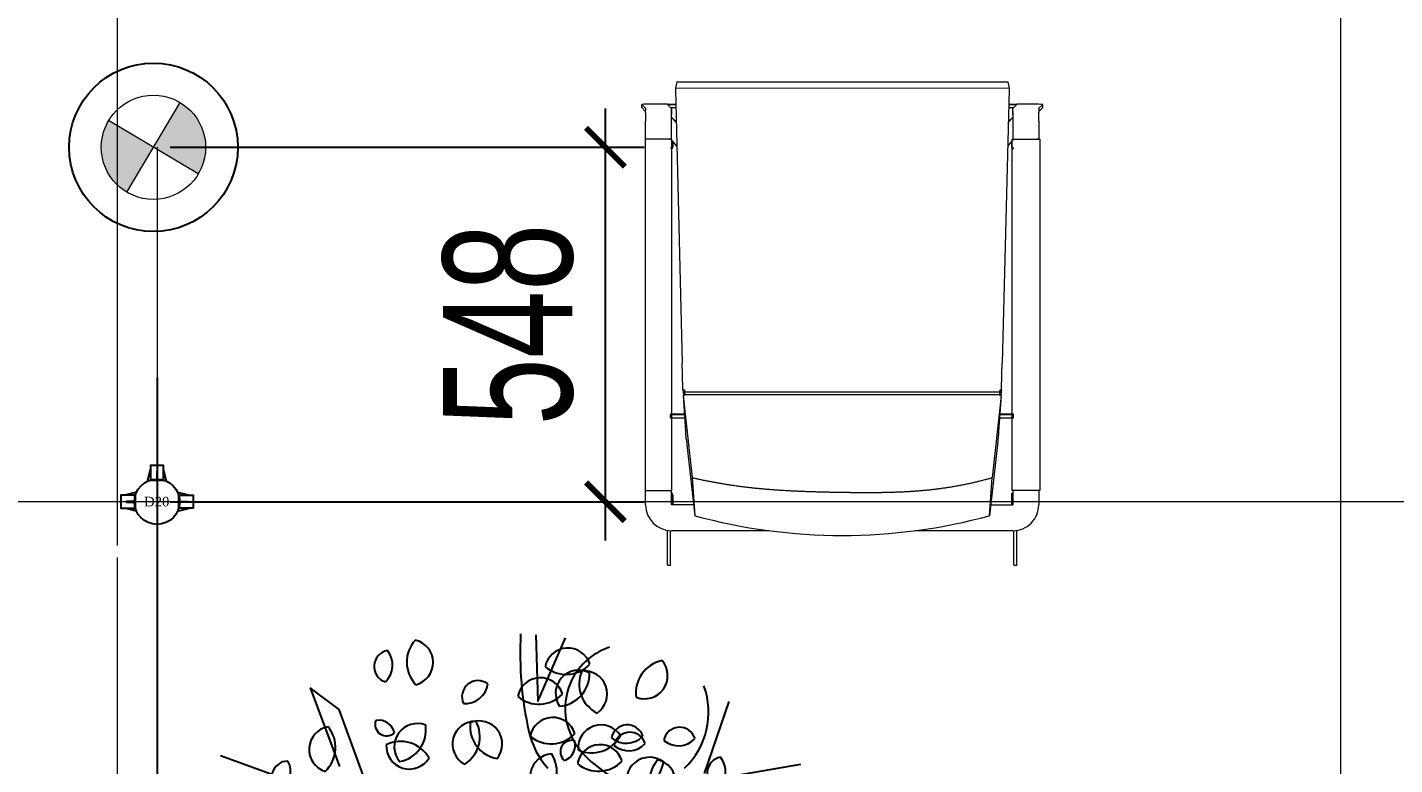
# Model space of a CAD drawing. Header units: millimetres. Extents: x -343543 to 400519, y -115663 to 104219.
# Drawn here: x -157672 to -155558, y 1499 to 2640 of the extents above; entities that cross this region are included whole.
import ezdxf
from ezdxf.xclip import XClip

# ---------------------------------------------------------------- set-up
doc = ezdxf.new("R2010")
doc.units = ezdxf.units.MM
doc.header["$XCLIPFRAME"] = 0
doc.linetypes.add('XREF MAT BANG TUONG XAY$0$CENTER', pattern=[50.8, 31.75, -6.35, 6.35, -6.35])
doc.layers.get('0').update_dxf_attribs({"color": 231, "lineweight": 0})
doc.layers.get('DefPoints').update_dxf_attribs({"color": 191})
for name, color, linetype, lineweight in [('1-INNO-E-Emergency', 1, 'EME', 5), ('A-PATT', 252, 'Continuous', 9), ('A-SYMBOLS', 10, 'Continuous', 13), ('kata_dim', 231, 'Continuous', 0), ('SME-E-COND-LTG', 51, 'Continuous', 18), ('TEXT DIEN', 3, 'Continuous', 18), ('XREF MAT BANG TUONG XAY$0$01.Xref _MB T1$0$A-FURN', 8, 'Continuous', 5), ('XREF MAT BANG TUONG XAY$0$A-GRID', 8, 'XREF MAT BANG TUONG XAY$0$CENTER', 15)]:
    doc.layers.add(name, color=color, linetype=linetype, lineweight=lineweight)
doc.layers.add('XREF MAT BANG NOI THAT$0$FF-Plants', color=8, linetype='Continuous')
doc.layers.add('ống ghen', color=6, linetype='Continuous')
doc.styles.add('ROMANS1', font='vntimeh.shx', dxfattribs={"width": 0.8, "bigfont": 'bigfont.shx'})
doc.styles.add('ROMANSssss', font='vntimeh.shx', dxfattribs={"width": 0.7})
doc.styles.add('SM-DIMTEXT', font='SME.shx', dxfattribs={"width": 0.7})
doc.linetypes.add('EME', pattern='A,2463.214661,-165.6529,["E",ROMANSssss,S=300,R=360,X=0,Y=-153.361507],-321.423057,2528.257516', length=5478.548134)
doc.dimstyles.new('SDIM-100', dxfattribs={"dimscale": 100, "dimtxt": 2, "dimasz": 0.6, "dimexe": 0.6, "dimexo": 0.2, "dimgap": 0.5, "dimtad": 1, "dimdec": 0, "dimzin": 12, "dimtxsty": 'SM-DIMTEXT', "dimblk": 'ARCHTICK', "dimblk1": 'ARCHTICK', "dimblk2": 'ARCHTICK', "dimcen": 0.12, "dimdle": 0.6, "dimclrd": 7, "dimclre": 8, "dimadec": 0, "dimazin": 3, "dimtfac": 2, "dimtix": 1, "dimtmove": 1, "dimatfit": 3, "dimfxl": 1, "dimtzin": 0, "dimarcsym": 1})

# ---------------------------------------------------------------- blocks, each defined once
blk = doc.blocks.new('XREF MAT BANG TUONG XAY$0$00.xref_IKIGAI_Truc')
at = {"layer": 'XREF MAT BANG TUONG XAY$0$A-GRID', "color": 8, "ltscale": 20}
blk.add_lwpolyline([(23800, -3895), (23800, 22924.4)], dxfattribs=at)
blk = doc.blocks.new('XREF MAT BANG TUONG XAY$0$xref_IKIGAI_Cot')
at = {"layer": 'XREF MAT BANG TUONG XAY$0$A-GRID', "color": 8, "ltscale": 20}
blk.add_lwpolyline([(23800, -3895), (23800, 22924.4)], dxfattribs=at)
blk = doc.blocks.new('XREF MAT BANG NOI THAT$0$YLD.Studio-01-217')
at = {"color": 8}
for p, q in [((5.03, 94), (5.03, 94.07)), ((5.03, 94.07), (5.63, 94.07)), ((5.03, 94), (5.03, 87.31)), ((5.63, 94), (5.63, 94.07)), ((5.63, 94), (5.63, 87.36)), ((72.37, 94), (72.37, 94.07)), ((72.37, 94.07), (72.97, 94.07)), ((72.37, 94), (72.37, 87.36)), ((72.97, 94), (72.97, 94.07)), ((72.97, 94), (72.97, 87.31)), ((24.82, 87.37), (5.8, 87.37)), ((72.2, 87.37), (53.18, 87.37)), ((8.81, 70.6), (10.33, 84.45)), ((9.82, 77.04), (10.33, 84.45)), ((69.19, 70.6), (67.67, 84.45)), ((67.67, 84.45), (68.18, 77.04)), ((0.77, 82.34), (0.77, 79.62)), ((10.1, 82.34), (5.8, 82.34)), ((5.8, 82.34), (5.8, 79.62)), ((10.09, 82.32), (5.8, 82.32)), ((5.83, 82.32), (5.83, 80.21)), ((5.86, 80.17), (6, 80.08)), ((6.01, 80.36), (6.01, 82.32)), ((6.04, 80.36), (6.04, 82.32)), ((67.9, 82.34), (72.2, 82.34)), ((67.91, 82.32), (72.2, 82.32)), ((71.96, 80.36), (71.96, 82.32)), ((71.99, 80.36), (71.99, 82.32)), ((72, 80.08), (72.14, 80.17)), ((72.16, 80.21), (72.16, 82.32)), ((72.2, 79.62), (72.2, 82.34)), ((77.23, 79.62), (77.23, 82.34)), ((0.67, 11.15), (0.67, 79.55)), ((0.67, 79.55), (5.85, 79.55)), ((0.77, 79.6), (0.77, 79.62)), ((5.8, 79.6), (5.8, 79.62)), ((5.85, 79.55), (5.85, 11.15)), ((72.06, 79.53), (72.06, 11.15)), ((77.42, 79.53), (72.06, 79.53)), ((72.2, 79.6), (72.2, 79.62)), ((77.23, 79.6), (77.23, 79.62)), ((77.42, 11.15), (77.42, 79.53)), ((8.3, 62.92), (9.82, 77.04)), ((69.7, 62.92), (68.18, 77.04)), ((8.71, 69.67), (8.74, 69.89)), ((8.74, 69.89), (8.81, 70.6)), ((69.26, 69.89), (69.19, 70.6)), ((69.29, 69.67), (69.26, 69.89)), ((8.09, 61.03), (8.56, 68.04)), ((69.91, 61.03), (69.44, 68.04)), ((5.63, 65.39), (5.63, 64.78)), ((5.63, 65.39), (8.38, 65.39)), ((5.63, 64.7), (5.63, 64.78)), ((5.63, 64.78), (8.34, 64.78)), ((8.34, 64.7), (5.63, 64.7)), ((69.62, 65.39), (72.34, 65.39)), ((69.66, 64.78), (72.34, 64.78)), ((72.34, 64.7), (69.66, 64.7)), ((72.34, 65.39), (72.34, 64.78)), ((72.34, 64.78), (72.34, 64.7)), ((8.09, 61.03), (8.22, 62.23)), ((8.22, 62.23), (8.3, 62.92)), ((68.81, 61.31), (68.81, 61.31)), ((69.78, 62.23), (69.7, 62.92)), ((69.91, 61.03), (69.78, 62.23)), ((8.04, 59.96), (7.97, 56.88)), ((8.04, 59.96), (8.11, 61.02)), ((8.04, 59.96), (8.35, 59.96)), ((8.09, 61.03), (8.4, 61.01)), ((8.35, 59.96), (8.36, 60.42)), ((8.36, 60.42), (8.39, 60.86)), ((69.64, 60.42), (8.36, 60.42)), ((8.38, 60.86), (8.4, 61.01)), ((8.38, 60.86), (8.39, 61.01)), ((8.38, 60.86), (69.62, 60.86)), ((69.6, 61.01), (69.91, 61.03)), ((69.62, 60.86), (69.6, 61.01)), ((69.62, 60.86), (69.61, 61.01)), ((69.64, 60.42), (69.61, 60.86)), ((69.65, 59.96), (69.64, 60.42)), ((69.65, 59.96), (69.96, 59.96)), ((69.96, 59.96), (69.89, 61.02)), ((69.96, 59.96), (70.03, 56.88)), ((7.97, 56.88), (7.91, 54.75)), ((70.03, 56.88), (70.09, 54.75)), ((6.55, 1.54), (7.91, 54.75)), ((71.45, 1.54), (70.09, 54.75)), ((5.85, 11.15), (0.67, 11.15)), ((0.77, 11.1), (0.77, 7.66)), ((1.07, 11.15), (0.82, 11.15)), ((5.5, 11.15), (5.75, 11.15)), ((6.83, 12.52), (5.68, 11.15)), ((5.8, 11.1), (5.8, 7.66)), ((5.86, 12.93), (6, 13.02)), ((6.01, 11.55), (6.01, 12.74)), ((6.04, 11.57), (6.04, 12.74)), ((72.32, 11.15), (71.17, 12.52)), ((71.96, 11.57), (71.96, 12.74)), ((71.99, 11.55), (71.99, 12.74)), ((72, 13.02), (72.14, 12.93)), ((72.06, 11.15), (77.42, 11.15)), ((72.2, 7.66), (72.2, 11.1)), ((72.25, 11.15), (72.5, 11.15)), ((77.18, 11.15), (76.93, 11.15)), ((77.23, 7.66), (77.23, 11.1)), ((0.77, 5.79), (0, 5.02)), ((0.77, 5.95), (0.77, 7.66)), ((5.8, 6.97), (6.72, 7.9)), ((5.8, 6.89), (6.71, 7.81)), ((5.8, 7.66), (5.8, 5.97)), ((5.82, 5.82), (5.82, 5.81)), ((5.82, 5.81), (5.82, 5.81)), ((5.82, 5.81), (5.82, 5.21)), ((71.28, 7.9), (72.2, 6.97)), ((71.29, 7.81), (72.2, 6.89)), ((72.18, 5.81), (72.18, 5.82)), ((72.18, 5.81), (72.18, 5.21)), ((72.2, 5.97), (72.2, 7.66)), ((77.23, 7.66), (77.23, 5.95)), ((78, 5.02), (77.23, 5.79)), ((0.79, 5.21), (0, 4.42)), ((0, 5.02), (0, 4.42)), ((0.78, 5.22), (0.79, 5.21)), ((0.79, 5.21), (0.79, 5.21)), ((5.82, 5.21), (5.03, 4.42)), ((5.03, 4.42), (6.63, 4.42)), ((5.03, 4.33), (6.63, 4.33)), ((5.63, 5.02), (6.64, 5.02)), ((5.63, 5.02), (5.63, 5.02)), ((5.63, 5.02), (5.63, 5.02)), ((5.82, 5.22), (5.82, 5.21)), ((5.82, 5.21), (5.82, 5.21)), ((71.36, 5.02), (72.37, 5.02)), ((71.37, 4.42), (72.97, 4.42)), ((71.37, 4.33), (72.97, 4.33)), ((72.18, 5.21), (72.18, 5.22)), ((72.97, 4.42), (72.18, 5.21)), ((72.18, 5.21), (72.18, 5.21)), ((72.37, 5.02), (72.37, 5.02)), ((72.37, 5.02), (72.37, 5.02)), ((77.21, 5.21), (77.22, 5.22)), ((77.21, 5.21), (77.21, 5.21)), ((78, 4.42), (77.21, 5.21)), ((78, 5.02), (78, 4.42)), ((6.55, 1.21), (6.55, 1.54)), ((6.55, 1.21), (71.45, 1.21)), ((6.81, 0), (6.55, 1.21)), ((71.19, 0), (71.45, 1.21)), ((71.45, 1.21), (71.45, 1.54)), ((6.81, 0), (39, 0)), ((39, 0), (71.19, 0))]:
    blk.add_line(p, q, dxfattribs=at)
at = {"color": 8, "extrusion": (0, 0, -1)}
for centre, major_axis, ratio, start_param, end_param in [((39.01, -4.38), (-100.64, 0.06), 0.920781, 1.281255, 1.570164), ((38.99, -4.38), (-100.64, -0.06), 0.920781, 1.571429, 1.860338), ((5.8, 82.34), (5.03, 0), 0.999389, 3.141593, 4.712389), ((72.2, 82.34), (5.03, 0), 0.999389, 4.712388, 6.283185), ((72.3, 79.62), (-0.101, 0), 0.999389, 4.712389, 6.283185), ((72.3, 79.6), (-0.101, 0), 0.999389, 4.712389, 6.283185), ((77.13, 79.62), (0.101, 0), 0.999389, 0, 1.570796), ((77.13, 79.6), (0.101, 0), 0.999389, 6.283185, 7.853981), ((0.82, 11.1), (0.0503, 0), 0.999389, 3.141593, 4.71239), ((1.07, 11.2), (-0.0503, 0), 0.999389, 3.141593, 4.71239), ((5.75, 11.1), (-0.0503, 0), 0.999389, 1.570796, 3.141593), ((72.25, 11.1), (-0.0503, 0), 0.999389, 6.283185, 7.853982), ((72.5, 11.2), (0.0503, 0), 0.999389, 6.283185, 7.853982), ((76.93, 11.2), (-0.0503, 0), 0.999389, 4.712388, 6.283185), ((77.18, 11.1), (0.0503, 0), 0.999389, 4.712388, 6.283185), ((5.03, 5.02), (-5.03, 0), 0.017507, 6.283185, 6.300611), ((5.03, 4.42), (-5.03, 0), 0.017507, 4.712412, 6.283185), ((5.03, 4.42), (-5.03, 0), 0.017507, 0, 0.017426), ((72.97, 4.42), (-5.03, 0), 0.017507, 3.141593, 4.712464), ((72.97, 5.02), (-5.03, 0), 0.017507, 3.124268, 3.141593), ((72.97, 4.42), (-5.03, 0), 0.017507, 3.124268, 3.141593)]:
    blk.add_ellipse(centre, major_axis=major_axis, ratio=ratio, start_param=start_param, end_param=end_param, dxfattribs=at)
at = {"color": 8}
for points, degree, knots in [([(6.01, 80.36), (6.01, 80.35), (6.01, 80.35), (6.01, 80.33), (6.01, 80.33), (6.01, 80.32), (6.01, 80.31), (6.01, 80.3), (6.01, 80.29), (6.01, 80.28), (6.01, 80.27), (6.01, 80.26), (6.01, 80.25), (6.01, 80.25), (6.01, 80.24), (6.01, 80.23), (6.01, 80.22), (6.01, 80.21), (6.01, 80.2), (6.01, 80.2), (6, 80.19), (6, 80.18), (6, 80.17), (6, 80.17), (6, 80.16), (5.99, 80.15), (5.99, 80.14), (5.99, 80.14), (5.98, 80.13), (5.98, 80.12), (5.97, 80.12), (5.97, 80.11), (5.96, 80.11), (5.96, 80.11), (5.95, 80.1), (5.95, 80.1), (5.94, 80.09), (5.93, 80.09), (5.92, 80.09), (5.91, 80.08), (5.9, 80.08), (5.9, 80.08), (5.89, 80.08), (5.88, 80.08), (5.88, 80.07), (5.87, 80.07), (5.87, 80.07), (5.86, 80.07), (5.85, 80.07), (5.85, 80.07), (5.84, 80.07), (5.83, 80.07), (5.83, 80.07), (5.82, 80.07), (5.82, 80.07), (5.81, 80.07), (5.8, 80.07), (5.8, 80.07)], 3, [0, 0, 0, 0, 0.11689, 0.233409, 0.312095, 0.409065, 0.503979, 0.596879, 0.687638, 0.77928, 0.868407, 0.955167, 1.038789, 1.114733, 1.189461, 1.282462, 1.370109, 1.451685, 1.531663, 1.611071, 1.68835, 1.759104, 1.833062, 1.910679, 1.990103, 2.069024, 2.147732, 2.225739, 2.303335, 2.381652, 2.459562, 2.540136, 2.601921, 2.641909, 2.719639, 2.792453, 2.866123, 2.944924, 3.043467, 3.141545, 3.240707, 3.32258, 3.387247, 3.44975, 3.512124, 3.573035, 3.6337, 3.695192, 3.757868, 3.8333, 3.898562, 3.946845, 3.99622, 4.04655, 4.109222, 4.193586, 4.277069, 4.277069, 4.277069, 4.277069]), ([(5.86, 80.22), (5.86, 80.22), (5.85, 80.22), (5.83, 80.22), (5.82, 80.22), (5.8, 80.22), (5.8, 80.22), (5.8, 80.22), (5.8, 80.22)], 5, [0, 0, 0, 0, 0, 0, 2.145056, 2.145056, 2.145056, 2.153698, 2.153698, 2.153698, 2.153698, 2.153698, 2.153698]), ([(5.86, 80.17), (5.86, 80.17), (5.85, 80.17), (5.85, 80.17), (5.84, 80.17), (5.83, 80.18), (5.82, 80.18), (5.81, 80.18), (5.8, 80.18)], 5, [0, 0, 0, 0, 0, 0, 0.547197, 0.547197, 0.547197, 1.448788, 1.448788, 1.448788, 1.448788, 1.448788, 1.448788]), ([(5.87, 80.08), (5.87, 80.08), (5.87, 80.08), (5.87, 80.08), (5.86, 80.08), (5.86, 80.08), (5.85, 80.08), (5.84, 80.07), (5.83, 80.07), (5.82, 80.07), (5.81, 80.07), (5.8, 80.07)], 5, [0, 0, 0, 0, 0, 0, 0.508417, 0.508417, 0.508417, 1.033284, 1.033284, 1.033284, 1.706158, 1.706158, 1.706158, 1.706158, 1.706158, 1.706158]), ([(5.87, 80.08), (5.86, 80.1), (5.85, 80.11), (5.84, 80.13), (5.83, 80.14), (5.81, 80.16), (5.81, 80.16), (5.81, 80.17), (5.81, 80.17), (5.81, 80.17), (5.81, 80.17), (5.81, 80.17)], 5, [11.334544, 11.334544, 11.334544, 11.334544, 11.334544, 11.334544, 26.991063, 26.991063, 26.991063, 28.593175, 28.593175, 28.593175, 29.023719, 29.023719, 29.023719, 29.023719, 29.023719, 29.023719]), ([(6, 80.21), (5.97, 80.21), (5.95, 80.21), (5.92, 80.21), (5.9, 80.22), (5.87, 80.22), (5.87, 80.22), (5.86, 80.22), (5.86, 80.22), (5.86, 80.22), (5.86, 80.22), (5.86, 80.22)], 5, [11.334544, 11.334544, 11.334544, 11.334544, 11.334544, 11.334544, 26.991063, 26.991063, 26.991063, 28.593175, 28.593175, 28.593175, 29.023719, 29.023719, 29.023719, 29.023719, 29.023719, 29.023719]), ([(6.01, 80.36), (6.01, 80.35), (6.01, 80.34), (6.01, 80.33), (6.01, 80.31), (6.01, 80.29), (6.01, 80.28), (6.01, 80.26), (6.01, 80.24), (6.01, 80.24), (6, 80.22), (6, 80.21), (6, 80.21), (6, 80.21), (6, 80.21)], 5, [0, 0, 0, 0, 0, 0, 0.542954, 0.542954, 0.542954, 1.408857, 1.408857, 1.408857, 1.987463, 1.987463, 1.987463, 2.792709, 2.792709, 2.792709, 2.792709, 2.792709, 2.792709]), ([(9.82, 77.04), (12.65, 77.69), (15.49, 78.23), (18.33, 78.67), (24.32, 79.36), (30.34, 79.69), (33.5, 79.78), (39.48, 79.92), (45.46, 79.94), (48.26, 79.92), (53.97, 79.7), (59.63, 79), (62.49, 78.5), (65.34, 77.85), (68.18, 77.04)], 5, [0, 0, 0, 0, 0, 0, 143.030883, 143.030883, 143.030883, 300.119513, 300.119513, 300.119513, 439.47879, 439.47879, 439.47879, 584.087653, 584.087653, 584.087653, 584.087653, 584.087653, 584.087653]), ([(72, 80.21), (72, 80.21), (72, 80.21), (72, 80.21), (72, 80.22), (72, 80.22), (72, 80.23), (71.99, 80.24), (71.99, 80.26), (71.99, 80.27), (71.99, 80.29), (71.99, 80.31), (71.99, 80.32), (71.99, 80.33), (71.99, 80.35), (71.99, 80.35), (71.99, 80.35), (71.99, 80.36)], 5, [0, 0, 0, 0, 0, 0, 0.536911, 0.536911, 0.536911, 1.088754, 1.088754, 1.088754, 1.960241, 1.960241, 1.960241, 2.533438, 2.533438, 2.533438, 2.792479, 2.792479, 2.792479, 2.792479, 2.792479, 2.792479]), ([(71.99, 80.36), (71.99, 80.35), (71.99, 80.35), (71.99, 80.33), (71.99, 80.32), (71.99, 80.32), (71.99, 80.31), (71.99, 80.3), (71.99, 80.29), (71.99, 80.28), (71.99, 80.27), (71.99, 80.26), (71.99, 80.25), (71.99, 80.24), (71.99, 80.24), (71.99, 80.23), (71.99, 80.22), (71.99, 80.21), (71.99, 80.2), (71.99, 80.2), (72, 80.19), (72, 80.18), (72, 80.18), (72, 80.17), (72, 80.16), (72, 80.16), (72.01, 80.15), (72.01, 80.14), (72.01, 80.14), (72.02, 80.13), (72.02, 80.13), (72.03, 80.12), (72.03, 80.12), (72.04, 80.11), (72.04, 80.11), (72.05, 80.1), (72.05, 80.1), (72.06, 80.09), (72.07, 80.09), (72.08, 80.08), (72.09, 80.08), (72.09, 80.08), (72.1, 80.08), (72.1, 80.08), (72.11, 80.08), (72.12, 80.08), (72.12, 80.07), (72.13, 80.07), (72.13, 80.07), (72.14, 80.07), (72.15, 80.07), (72.15, 80.07), (72.16, 80.07), (72.17, 80.07), (72.17, 80.07), (72.18, 80.07), (72.19, 80.07), (72.2, 80.07), (72.2, 80.07)], 3, [0, 0, 0, 0, 0.118575, 0.236568, 0.312938, 0.410491, 0.505804, 0.599127, 0.690371, 0.782411, 0.871975, 0.959156, 1.043994, 1.126599, 1.207363, 1.293546, 1.376205, 1.455832, 1.533951, 1.613121, 1.677681, 1.712548, 1.78403, 1.853619, 1.92614, 2.000996, 2.081456, 2.16069, 2.240225, 2.311815, 2.374583, 2.43713, 2.499591, 2.562227, 2.630148, 2.713105, 2.794534, 2.877109, 2.961639, 3.049065, 3.138304, 3.233148, 3.287982, 3.334241, 3.397902, 3.456961, 3.515158, 3.574289, 3.636452, 3.69898, 3.765217, 3.816921, 3.865538, 3.939618, 4.040082, 4.123824, 4.206307, 4.291108, 4.291108, 4.291108, 4.291108]), ([(72, 80.21), (72.03, 80.21), (72.05, 80.21), (72.08, 80.21), (72.1, 80.22), (72.13, 80.22), (72.13, 80.22), (72.14, 80.22), (72.14, 80.22), (72.14, 80.22), (72.14, 80.22), (72.14, 80.22)], 5, [11.334544, 11.334544, 11.334544, 11.334544, 11.334544, 11.334544, 26.991063, 26.991063, 26.991063, 28.593175, 28.593175, 28.593175, 29.023719, 29.023719, 29.023719, 29.023719, 29.023719, 29.023719]), ([(72.13, 80.08), (72.14, 80.1), (72.15, 80.11), (72.16, 80.13), (72.17, 80.14), (72.19, 80.16), (72.19, 80.16), (72.19, 80.17), (72.19, 80.17), (72.19, 80.17), (72.19, 80.17), (72.19, 80.17)], 5, [11.334544, 11.334544, 11.334544, 11.334544, 11.334544, 11.334544, 26.991063, 26.991063, 26.991063, 28.593175, 28.593175, 28.593175, 29.023719, 29.023719, 29.023719, 29.023719, 29.023719, 29.023719]), ([(72.2, 80.07), (72.19, 80.07), (72.19, 80.07), (72.18, 80.07), (72.17, 80.07), (72.16, 80.07), (72.16, 80.07), (72.14, 80.08), (72.13, 80.08), (72.13, 80.08), (72.13, 80.08), (72.13, 80.08)], 5, [0.924605, 0.924605, 0.924605, 0.924605, 0.924605, 0.924605, 1.331693, 1.331693, 1.331693, 1.881457, 1.881457, 1.881457, 2.645784, 2.645784, 2.645784, 2.645784, 2.645784, 2.645784]), ([(72.14, 80.22), (72.14, 80.22), (72.15, 80.22), (72.17, 80.22), (72.18, 80.22), (72.2, 80.22), (72.2, 80.22), (72.2, 80.22), (72.2, 80.22)], 5, [0, 0, 0, 0, 0, 0, 2.169157, 2.169157, 2.169157, 2.177999, 2.177999, 2.177999, 2.177999, 2.177999, 2.177999]), ([(72.14, 80.17), (72.14, 80.17), (72.15, 80.17), (72.15, 80.17), (72.16, 80.17), (72.17, 80.18), (72.18, 80.18), (72.19, 80.18), (72.2, 80.18)], 5, [0, 0, 0, 0, 0, 0, 0.553924, 0.553924, 0.553924, 1.466485, 1.466485, 1.466485, 1.466485, 1.466485, 1.466485]), ([(8.71, 69.67), (8.69, 69.52), (8.68, 69.32), (8.65, 69.1), (8.62, 68.76), (8.59, 68.39), (8.58, 68.28), (8.57, 68.16), (8.56, 68.04)], 5, [0, 0, 0, 0, 0, 0, 28.611401, 28.611401, 28.611401, 41.574373, 41.574373, 41.574373, 41.574373, 41.574373, 41.574373]), ([(69.44, 68.04), (69.42, 68.31), (69.39, 68.58), (69.37, 68.83), (69.34, 69.17), (69.31, 69.46), (69.3, 69.53), (69.3, 69.6), (69.29, 69.67)], 5, [0, 0, 0, 0, 0, 0, 29.660482, 29.660482, 29.660482, 41.636356, 41.636356, 41.636356, 41.636356, 41.636356, 41.636356]), ([(5.66, 12.92), (5.66, 12.92), (5.66, 12.92), (5.67, 12.92), (5.67, 12.92), (5.68, 12.92), (5.69, 12.92), (5.7, 12.92), (5.71, 12.92), (5.72, 12.92), (5.74, 12.92), (5.76, 12.92), (5.76, 12.92), (5.78, 12.92), (5.79, 12.92), (5.79, 12.92), (5.8, 12.93), (5.81, 12.93), (5.81, 12.93), (5.81, 12.93), (5.81, 12.93)], 5, [101.54699, 101.54699, 101.54699, 101.54699, 101.54699, 101.54699, 101.760588, 101.760588, 101.760588, 102.278567, 102.278567, 102.278567, 103.285538, 103.285538, 103.285538, 104.289953, 104.289953, 104.289953, 105.265877, 105.265877, 105.265877, 106.192097, 106.192097, 106.192097, 106.192097, 106.192097, 106.192097]), ([(5.66, 12.89), (5.69, 12.88), (5.71, 12.88), (5.74, 12.88), (5.79, 12.88), (5.83, 12.88), (5.84, 12.88), (5.85, 12.88), (5.86, 12.88)], 5, [0, 0, 0, 0, 0, 0, 2.619534, 2.619534, 2.619534, 5.038609, 5.038609, 5.038609, 5.038609, 5.038609, 5.038609]), ([(5.73, 13.03), (5.74, 13.03), (5.75, 13.03), (5.76, 13.03), (5.78, 13.03), (5.79, 13.03), (5.81, 13.03), (5.82, 13.03), (5.84, 13.02), (5.84, 13.02), (5.86, 13.02), (5.87, 13.02), (5.87, 13.02), (5.87, 13.02), (5.87, 13.02)], 5, [0, 0, 0, 0, 0, 0, 0.513089, 0.513089, 0.513089, 1.331697, 1.331697, 1.331697, 1.881463, 1.881463, 1.881463, 2.645793, 2.645793, 2.645793, 2.645793, 2.645793, 2.645793]), ([(5.81, 12.93), (5.81, 12.93), (5.81, 12.93), (5.81, 12.93), (5.81, 12.94), (5.82, 12.94), (5.82, 12.94), (5.83, 12.96), (5.84, 12.98), (5.85, 12.99), (5.86, 13), (5.87, 13.02)], 5, [24.815892, 24.815892, 24.815892, 24.815892, 24.815892, 24.815892, 25.657633, 25.657633, 25.657633, 28.556469, 28.556469, 28.556469, 42.485305, 42.485305, 42.485305, 42.485305, 42.485305, 42.485305]), ([(5.86, 12.88), (5.86, 12.88), (5.86, 12.88), (5.86, 12.88), (5.87, 12.88), (5.87, 12.88), (5.88, 12.88), (5.9, 12.88), (5.93, 12.89), (5.95, 12.89), (5.98, 12.89), (6, 12.89)], 5, [24.815892, 24.815892, 24.815892, 24.815892, 24.815892, 24.815892, 25.657633, 25.657633, 25.657633, 28.556469, 28.556469, 28.556469, 42.485305, 42.485305, 42.485305, 42.485305, 42.485305, 42.485305]), ([(6, 12.89), (6, 12.89), (6, 12.89), (6, 12.89), (6, 12.88), (6, 12.87), (6, 12.87), (6.01, 12.85), (6.01, 12.84), (6.01, 12.83), (6.01, 12.81), (6.01, 12.78), (6.01, 12.78), (6.01, 12.76), (6.01, 12.75), (6.01, 12.75), (6.01, 12.75), (6.01, 12.74)], 5, [0, 0, 0, 0, 0, 0, 0.536913, 0.536913, 0.536913, 1.088758, 1.088758, 1.088758, 1.960247, 1.960247, 1.960247, 2.533446, 2.533446, 2.533446, 2.792488, 2.792488, 2.792488, 2.792488, 2.792488, 2.792488]), ([(71.99, 12.74), (71.99, 12.75), (71.99, 12.76), (71.99, 12.76), (71.99, 12.79), (71.99, 12.81), (71.99, 12.82), (71.99, 12.84), (71.99, 12.85), (71.99, 12.86), (72, 12.87), (72, 12.88), (72, 12.89), (72, 12.89), (72, 12.89)], 5, [0, 0, 0, 0, 0, 0, 0.542956, 0.542956, 0.542956, 1.408861, 1.408861, 1.408861, 1.987468, 1.987468, 1.987468, 2.792718, 2.792718, 2.792718, 2.792718, 2.792718, 2.792718]), ([(72.14, 12.88), (72.14, 12.88), (72.14, 12.88), (72.14, 12.88), (72.13, 12.88), (72.13, 12.88), (72.12, 12.88), (72.09, 12.88), (72.07, 12.89), (72.05, 12.89), (72.02, 12.89), (72, 12.89)], 5, [24.815892, 24.815892, 24.815892, 24.815892, 24.815892, 24.815892, 25.657633, 25.657633, 25.657633, 28.556469, 28.556469, 28.556469, 42.485305, 42.485305, 42.485305, 42.485305, 42.485305, 42.485305]), ([(72.13, 13.02), (72.13, 13.02), (72.13, 13.02), (72.13, 13.02), (72.14, 13.02), (72.14, 13.02), (72.15, 13.02), (72.16, 13.02), (72.18, 13.03), (72.19, 13.03), (72.21, 13.03), (72.22, 13.03), (72.23, 13.03), (72.24, 13.03), (72.25, 13.03), (72.26, 13.03), (72.26, 13.03), (72.27, 13.03)], 5, [0, 0, 0, 0, 0, 0, 0.508419, 0.508419, 0.508419, 1.033287, 1.033287, 1.033287, 1.860457, 1.860457, 1.860457, 2.401806, 2.401806, 2.401806, 2.645745, 2.645745, 2.645745, 2.645745, 2.645745, 2.645745]), ([(72.19, 12.93), (72.19, 12.93), (72.19, 12.93), (72.19, 12.93), (72.19, 12.94), (72.18, 12.94), (72.18, 12.94), (72.17, 12.96), (72.16, 12.98), (72.15, 12.99), (72.14, 13), (72.13, 13.02)], 5, [24.815892, 24.815892, 24.815892, 24.815892, 24.815892, 24.815892, 25.657633, 25.657633, 25.657633, 28.556469, 28.556469, 28.556469, 42.485305, 42.485305, 42.485305, 42.485305, 42.485305, 42.485305]), ([(72.34, 12.89), (72.31, 12.88), (72.29, 12.88), (72.26, 12.88), (72.21, 12.88), (72.17, 12.88), (72.15, 12.88), (72.15, 12.88), (72.14, 12.88)], 5, [0, 0, 0, 0, 0, 0, 2.619409, 2.619409, 2.619409, 5.038475, 5.038475, 5.038475, 5.038475, 5.038475, 5.038475]), ([(72.34, 12.92), (72.34, 12.92), (72.34, 12.92), (72.33, 12.92), (72.33, 12.92), (72.32, 12.92), (72.31, 12.92), (72.3, 12.92), (72.29, 12.92), (72.28, 12.92), (72.26, 12.92), (72.24, 12.92), (72.24, 12.92), (72.22, 12.92), (72.21, 12.92), (72.21, 12.92), (72.2, 12.93), (72.19, 12.93), (72.19, 12.93), (72.19, 12.93), (72.19, 12.93)], 5, [101.546984, 101.546984, 101.546984, 101.546984, 101.546984, 101.546984, 101.760582, 101.760582, 101.760582, 102.278562, 102.278562, 102.278562, 103.285535, 103.285535, 103.285535, 104.289953, 104.289953, 104.289953, 105.265881, 105.265881, 105.265881, 106.192099, 106.192099, 106.192099, 106.192099, 106.192099, 106.192099]), ([(0.77, 5.95), (0.77, 5.8), (0.77, 5.66), (0.78, 5.53), (0.78, 5.36), (0.78, 5.26), (0.78, 5.23), (0.78, 5.22), (0.78, 5.22)], 5, [0, 0, 0, 0, 0, 0, 11.747537, 11.747537, 11.747537, 18.277887, 18.277887, 18.277887, 18.277887, 18.277887, 18.277887]), ([(5.82, 5.82), (5.81, 5.82), (5.81, 5.84), (5.81, 5.89), (5.81, 5.99), (5.8, 6.14), (5.8, 6.21), (5.8, 6.3), (5.8, 6.38)], 5, [0, 0, 0, 0, 0, 0, 9.615959, 9.615959, 9.615959, 17.747792, 17.747792, 17.747792, 17.747792, 17.747792, 17.747792]), ([(5.82, 5.22), (5.81, 5.22), (5.81, 5.23), (5.81, 5.26), (5.81, 5.37), (5.81, 5.54), (5.8, 5.67), (5.8, 5.81), (5.8, 5.96), (5.8, 5.97), (5.8, 5.97), (5.8, 5.97)], 5, [0, 0, 0, 0, 0, 0, 6.776554, 6.776554, 6.776554, 18.337778, 18.337778, 18.337778, 18.570187, 18.570187, 18.570187, 18.570187, 18.570187, 18.570187]), ([(72.2, 6.38), (72.2, 6.25), (72.2, 6.12), (72.19, 6.01), (72.19, 5.9), (72.19, 5.84), (72.19, 5.83), (72.19, 5.82), (72.18, 5.82)], 5, [0, 0, 0, 0, 0, 0, 12.839967, 12.839967, 12.839967, 17.733328, 17.733328, 17.733328, 17.733328, 17.733328, 17.733328]), ([(72.2, 5.97), (72.2, 5.82), (72.2, 5.67), (72.19, 5.54), (72.19, 5.37), (72.19, 5.26), (72.19, 5.23), (72.19, 5.22), (72.18, 5.22)], 5, [0, 0, 0, 0, 0, 0, 11.946445, 11.946445, 11.946445, 18.56747, 18.56747, 18.56747, 18.56747, 18.56747, 18.56747]), ([(77.22, 5.22), (77.22, 5.22), (77.22, 5.23), (77.22, 5.26), (77.22, 5.36), (77.23, 5.53), (77.23, 5.66), (77.23, 5.8), (77.23, 5.94), (77.23, 5.95), (77.23, 5.95), (77.23, 5.95)], 5, [0, 0, 0, 0, 0, 0, 6.682096, 6.682096, 6.682096, 18.055785, 18.055785, 18.055785, 18.280688, 18.280688, 18.280688, 18.280688, 18.280688, 18.280688])]:
    blk.add_open_spline(points, degree=degree, knots=knots, dxfattribs=at)
blk = doc.blocks.new('XREF MAT BANG NOI THAT$0$YLD.Studio-04-229')
at = {"layer": 'XREF MAT BANG NOI THAT$0$FF-Plants', "color": 8}
for p, q in [((79.5, 621.5), (82.3, 518.2)), ((82.3, 518.2), (125.3, 616.4)), ((-269.5, 539.4), (-223.9, 417.7)), ((-224.5, 505.6), (-269.5, 539.4)), ((377.9, 518.1), (339.8, 406.9)), ((-134.3, 257.8), (-224.5, 505.6)), ((-260.7, 380.6), (-407.9, 434)), ((339.8, 395.3), (489.4, 421.3))]:
    blk.add_line(p, q, dxfattribs=at)
for centre, radius, start, end in [((-69.5, 579.1), 50.6, 137.6042, 224.0564), ((-115.1, 578.4), 35.7, 284.9106, 76.7501), ((617.1, 593.9), 561.9, 177.0573, 192.5456), ((-145.6, 572.3), 25, 100.3158, 252.1553), ((-177.4, 574.4), 35.4, 313.0095, 39.4617), ((128.9, 565.2), 35.7, 17.257, 169.0965), ((224.7, 507.2), 99.9, 108.1712, 207.8384), ((126.3, 610.7), 50.6, 229.9506, 316.4028), ((284.8, 531.8), 50.6, 101.6042, 188.0564), ((247.6, 558), 35.7, 248.9106, 40.7501), ((-9.8, 525.4), 25, 53.257, 205.0965), ((86.6, 519.1), 35.7, 17.257, 169.0965), ((145.7, 530.8), 35.7, 62.2287, 214.0682), ((111.8, 561.2), 50.6, 274.9223, 1.3746), ((197, 545.3), 50.6, 156.6654, 243.1176), ((154.1, 529.8), 35.7, 303.9718, 95.8113), ((-29.9, 550.1), 35.4, 265.9506, 352.4028), ((84.1, 564.6), 50.6, 229.9506, 316.4028), ((228, 501.4), 118.6, 313.2361, 20.0978), ((-151.2, 482.8), 17.9, 160.0348, 311.8743), ((-163.9, 463.9), 25.3, 12.7284, 99.1806), ((-13.7, 452), 35.7, 89.257, 241.0965), ((-57.7, 463.7), 50.6, 301.9506, 28.4028), ((-8.2, 452.3), 35.7, 320.9106, 112.7501), ((105.8, 457.7), 35.7, 17.257, 169.0965), ((-235.4, 444), 35.7, 100.3158, 252.1553), ((-280.9, 447), 50.6, 313.0095, 39.4617), ((-103.7, 448.3), 35.7, 68.9106, 220.7501), ((-141, 474.6), 50.6, 281.6042, 8.0564), ((28.3, 479.6), 50.6, 173.6042, 260.0564), ((191.8, 499.2), 126.1, 192.5456, 221.911), ((103.3, 503.2), 50.6, 229.9506, 316.4028), ((180.3, 446.1), 35.7, 32.9106, 184.7501), ((165.6, 489.2), 50.6, 245.6042, 332.0564), ((221, 457), 25, 17.257, 169.0965), ((224.8, 445.5), 25, 17.257, 169.0965), ((301.7, 453.2), 25, 17.257, 169.0965), ((-129.7, 405.8), 50.6, 29.6042, 116.0564), ((-116.2, 449.3), 35.7, 176.9106, 328.7501), ((135.3, 440.2), 17.9, 76.9759, 228.8154), ((115, 450.6), 25.3, 289.6695, 16.1218), ((235.5, 513), 112.2, 207.8384, 225.0283), ((178.8, 415.5), 35.7, 17.257, 169.0965), ((219.2, 488.9), 35.4, 229.9506, 316.4028), ((223, 477.3), 35.4, 229.9506, 316.4028), ((299.9, 485), 35.4, 229.9506, 316.4028), ((-304.1, 400.8), 25, 89.257, 241.0965), ((-335, 408.9), 35.4, 301.9506, 28.4028), ((106.2, 401.5), 35.7, 93.8517, 245.6912), ((61.4, 409.5), 50.6, 306.5453, 32.9975), ((176.3, 460.9), 50.6, 229.9506, 316.4028), ((310.5, 588), 218.3, 225.0283, 237.3301), ((255.4, 396.1), 35.7, 53.257, 205.0965), ((226.6, 431.4), 50.6, 265.9506, 352.4028), ((305.5, 393.8), 50.6, 137.6042, 224.0564), ((260, 393.1), 35.7, 284.9106, 76.7501), ((369.4, 407.2), 25, 100.3158, 252.1553), ((337.6, 409.3), 35.4, 313.0095, 39.4617)]:
    blk.add_arc(centre, radius, start, end, dxfattribs=at)
blk = doc.blocks.new('XREF MAT BANG NOI THAT')
at = {"color": 8, "xscale": -7.950119377061839, "yscale": 7.950119377061839, "zscale": 7.950119377061841, "rotation": 179.9956291346081}
blk.add_blockref('XREF MAT BANG NOI THAT$0$YLD.Studio-01-217', (24610.7, 2555.9), dxfattribs=at)
at = {"color": 8}
blk.add_blockref('XREF MAT BANG NOI THAT$0$YLD.Studio-04-229', (24367.6, 1078.9), dxfattribs=at)
blk = doc.blocks.new('01.Xref _MB T1')
at = {"layer": 'XREF MAT BANG TUONG XAY$0$01.Xref _MB T1$0$A-FURN', "color": 8}
blk.add_lwpolyline([(25691.37167, 6004.99908), (25691.37173, 0.00007)], dxfattribs=at)
at = {"color": 8}
blk.add_blockref('XREF MAT BANG TUONG XAY$0$00.xref_IKIGAI_Truc', (0.00011, 0), dxfattribs=at)
ref = blk.add_blockref('XREF MAT BANG TUONG XAY$0$xref_IKIGAI_Cot', (-0.00927, -0.00001), dxfattribs=at)
XClip(ref).set_block_clipping_path([(-1610.3425959283, -2225.6693134198), (41829.1295208634, 21555.8819575264)])
at = {"layer": 'A-PATT', "color": 8}
blk.add_blockref('XREF MAT BANG NOI THAT', (0, 0), dxfattribs=at)
blk = doc.blocks.new('Den downligh su co')
at = {"layer": '1-INNO-E-Emergency'}
h = blk.add_hatch(color=1, dxfattribs=at)
h.dxf.hatch_style = 1
h.paths.add_polyline_path([(-51.3, 51.3), (0, 0), (51.3, 51.3, 0.414214)])
h.paths.add_polyline_path([(0, 0), (-51.3, -51.3, 0.414214), (51.3, -51.3)])
at = {"layer": '1-INNO-E-Emergency', "color": 1}
for points in [[(-51.3, 51.3), (51.3, -51.3)], [(-51.3, -51.3), (51.3, 51.3)]]:
    blk.add_lwpolyline(points, dxfattribs=at)
blk.add_circle((0, 0), 72.5, dxfattribs=at)
at = {"layer": 'DefPoints', "ltscale": 5}
blk.add_circle((0, 0), 117.2, dxfattribs=at)
blk = doc.blocks.new('c3-20')
at = {"layer": 'ống ghen', "ltscale": 30}
for points in [[(5338959.8, -3869072.3), (5338964.6, -3869054)], [(5338989.3, -3869072.3), (5338984.6, -3869054)], [(5338942.8, -3869089.3), (5338924.6, -3869094)], [(5339006.3, -3869089.3), (5339024.6, -3869094)], [(5338942.8, -3869118.8), (5338924.6, -3869114)], [(5339006.3, -3869118.8), (5339024.6, -3869114)]]:
    blk.add_lwpolyline(points, dxfattribs=at)
for points in [[(5338984.6, -3869070.5), (5338984.6, -3869048), (5338964.6, -3869048), (5338964.6, -3869070.5)], [(5338975.1, -3869069), (5338975.1, -3869057), (5338974, -3869057), (5338974, -3869069)], [(5338941, -3869094), (5338918.6, -3869094), (5338918.6, -3869114), (5338941, -3869114)], [(5338939.6, -3869103.5), (5338927.5, -3869103.5), (5338927.5, -3869104.6), (5338939.6, -3869104.6)], [(5339008.1, -3869094), (5339030.6, -3869094), (5339030.6, -3869114), (5339008.1, -3869114)], [(5339009.6, -3869103.5), (5339021.6, -3869103.5), (5339021.6, -3869104.6), (5339009.6, -3869104.6)]]:
    blk.add_lwpolyline(points, close=True, dxfattribs=at)
blk.add_circle((5338974.6, -3869104), 35, dxfattribs=at)
at = {"layer": 'TEXT DIEN', "ltscale": 30, "style": 'ROMANS1'}
blk.add_text('D20', height=15, dxfattribs=at).set_placement((5338954.5, -3869111.3))
blk = doc.blocks.new('_ArchTick')
at = {"color": 0, "linetype": 'ByBlock', "const_width": 0.15}
blk.add_lwpolyline([(-0.5, -0.5), (0.5, 0.5)], dxfattribs=at)
blk = doc.blocks.new('*D413')
at = {"layer": 'DefPoints', "color": 0, "linetype": 'Continuous', "ltscale": 1000, "transparency": 16777216}
for p in [(-157471.7, 2118.1), (-160689.9, 1658.4), (-157471.7, 964)]:
    blk.add_point(p, dxfattribs=at)
at = {"layer": 'kata_dim', "color": 8, "linetype": 'Continuous', "lineweight": -2, "ltscale": 1000, "transparency": 16777216}
for p, q in [((-157471.7, 2098.1), (-157471.7, 904)), ((-160689.9, 1638.4), (-160689.9, 904))]:
    blk.add_line(p, q, dxfattribs=at)
at = {"layer": 'kata_dim', "color": 7, "linetype": 'Continuous', "lineweight": -2, "ltscale": 1000, "transparency": 16777216}
blk.add_line((-160749.9, 964), (-157411.7, 964), dxfattribs=at)
at = {"layer": 'kata_dim', "color": 7, "linetype": 'Continuous', "lineweight": -2, "ltscale": 1000, "transparency": 16777216, "xscale": 60, "yscale": 60, "zscale": 60, "rotation": 180}
blk.add_blockref('_ArchTick', (-160689.9, 964), dxfattribs=at)
at = {"layer": 'kata_dim', "color": 7, "linetype": 'Continuous', "lineweight": -2, "ltscale": 1000, "transparency": 16777216, "xscale": 60, "yscale": 60, "zscale": 60}
blk.add_blockref('_ArchTick', (-157471.7, 964), dxfattribs=at)
at = {"layer": 'kata_dim', "color": 0, "linetype": 'Continuous', "ltscale": 1000, "transparency": 16777216, "insert": (-159080.8, 1114), "char_height": 200, "attachment_point": 5, "style": 'SM-DIMTEXT'}
blk.add_mtext('3218', dxfattribs=at)
blk = doc.blocks.new('*D414')
at = {"layer": 'DefPoints', "color": 0, "linetype": 'Continuous', "ltscale": 1000, "transparency": 16777216}
for p in [(-157471.7, 2118.1), (-149965.5, 1906.1), (-149965.5, 964)]:
    blk.add_point(p, dxfattribs=at)
at = {"layer": 'kata_dim', "color": 8, "linetype": 'Continuous', "lineweight": -2, "ltscale": 1000, "transparency": 16777216}
for p, q in [((-157471.7, 2098.1), (-157471.7, 904)), ((-149965.5, 1886.1), (-149965.5, 904))]:
    blk.add_line(p, q, dxfattribs=at)
at = {"layer": 'kata_dim', "color": 7, "linetype": 'Continuous', "lineweight": -2, "ltscale": 1000, "transparency": 16777216}
blk.add_line((-157531.7, 964), (-149905.5, 964), dxfattribs=at)
at = {"layer": 'kata_dim', "color": 7, "linetype": 'Continuous', "lineweight": -2, "ltscale": 1000, "transparency": 16777216, "xscale": 60, "yscale": 60, "zscale": 60, "rotation": 180}
blk.add_blockref('_ArchTick', (-157471.7, 964), dxfattribs=at)
at = {"layer": 'kata_dim', "color": 7, "linetype": 'Continuous', "lineweight": -2, "ltscale": 1000, "transparency": 16777216, "xscale": 60, "yscale": 60, "zscale": 60}
blk.add_blockref('_ArchTick', (-149965.5, 964), dxfattribs=at)
at = {"layer": 'kata_dim', "color": 0, "linetype": 'Continuous', "ltscale": 1000, "transparency": 16777216, "insert": (-153718.6, 1114), "char_height": 200, "attachment_point": 5, "style": 'SM-DIMTEXT'}
blk.add_mtext('7506', dxfattribs=at)
blk = doc.blocks.new('*D417')
at = {"layer": 'DefPoints', "color": 0, "linetype": 'Continuous', "ltscale": 1000, "transparency": 16777216}
for p in [(-157471.7, 2454.5), (-156778.4, 2454.5), (-157471.7, 1906.1)]:
    blk.add_point(p, dxfattribs=at)
at = {"layer": 'kata_dim', "color": 7, "linetype": 'Continuous', "lineweight": -2, "ltscale": 1000, "transparency": 16777216}
blk.add_line((-156778.4, 1846.1), (-156778.4, 2514.5), dxfattribs=at)
at = {"layer": 'kata_dim', "color": 8, "linetype": 'Continuous', "lineweight": -2, "ltscale": 1000, "transparency": 16777216}
for p, q in [((-157451.7, 2454.5), (-156718.4, 2454.5)), ((-157451.7, 1906.1), (-156718.4, 1906.1))]:
    blk.add_line(p, q, dxfattribs=at)
at = {"layer": 'kata_dim', "color": 7, "linetype": 'Continuous', "lineweight": -2, "ltscale": 1000, "transparency": 16777216, "xscale": 60, "yscale": 60, "zscale": 60}
for p, rotation in [((-156778.4, 2454.5), 90), ((-156778.4, 1906.1), 270)]:
    blk.add_blockref('_ArchTick', p, dxfattribs=dict(at, rotation=rotation))
at = {"layer": 'kata_dim', "color": 0, "linetype": 'Continuous', "ltscale": 1000, "transparency": 16777216, "insert": (-156928.4, 2180.3), "char_height": 200, "attachment_point": 5, "rotation": 90, "style": 'SM-DIMTEXT'}
blk.add_mtext('548', dxfattribs=at)

msp = doc.modelspace()

# ---------------------------------------------------------------- block references
at = {"layer": 'A-SYMBOLS'}
msp.add_blockref('01.Xref _MB T1', (-181333.1, 0), dxfattribs=at)

# ---------------------------------------------------------------- next in the draw order: linework, layer by layer
at = {"layer": 'SME-E-COND-LTG', "color": 1, "linetype": 'Continuous', "ltscale": 1000}
for p, q in [((-157471.7, 2454.5), (-157471.7, 1906.1)), ((-149965.5, 1906.1), (-172528.9, 1906.1))]:
    msp.add_line(p, q, dxfattribs=at)

# ---------------------------------------------------------------- next in the draw order: block references
at = {"layer": '1-INNO-E-Emergency', "xscale": 1.112275862068966, "yscale": 1.112275862068966, "zscale": 1.112275862068966, "rotation": 104.2273817828765}
msp.add_blockref('Den downligh su co', (-157477.3, 2454.5), dxfattribs=at)
at = {"layer": 'TEXT DIEN', "ltscale": 30}
msp.add_blockref('c3-20', (-5496446.3, 3871010.1), dxfattribs=at)

# ---------------------------------------------------------------- next in the draw order: dimensions: what is measured, and where the dimension line sits
at = {"layer": 'kata_dim', "linetype": 'Continuous', "ltscale": 1000}
dim = msp.add_linear_dim(base=(-156778.4, 2454.5), p1=(-157471.7, 1906.1), p2=(-157471.7, 2454.5), angle=90, dimstyle='SDIM-100', dxfattribs=at)
dim.commit()
dim.dimension.update_dxf_attribs({"geometry": '*D417', "text_midpoint": (-156928.4, 2180.3)})
for base, p1, p2, picture, middle in [((-157471.7, 964), (-160689.9, 1658.4), (-157471.7, 2118.1), '*D413', (-159080.8, 1114)), ((-149965.5, 964), (-157471.7, 2118.1), (-149965.5, 1906.1), '*D414', (-153718.6, 1114))]:
    dim = msp.add_linear_dim(base=base, p1=p1, p2=p2, dimstyle='SDIM-100', dxfattribs=at)
    dim.commit()
    dim.dimension.update_dxf_attribs({"geometry": picture, "text_midpoint": middle})

doc.saveas('drawing.dxf')
